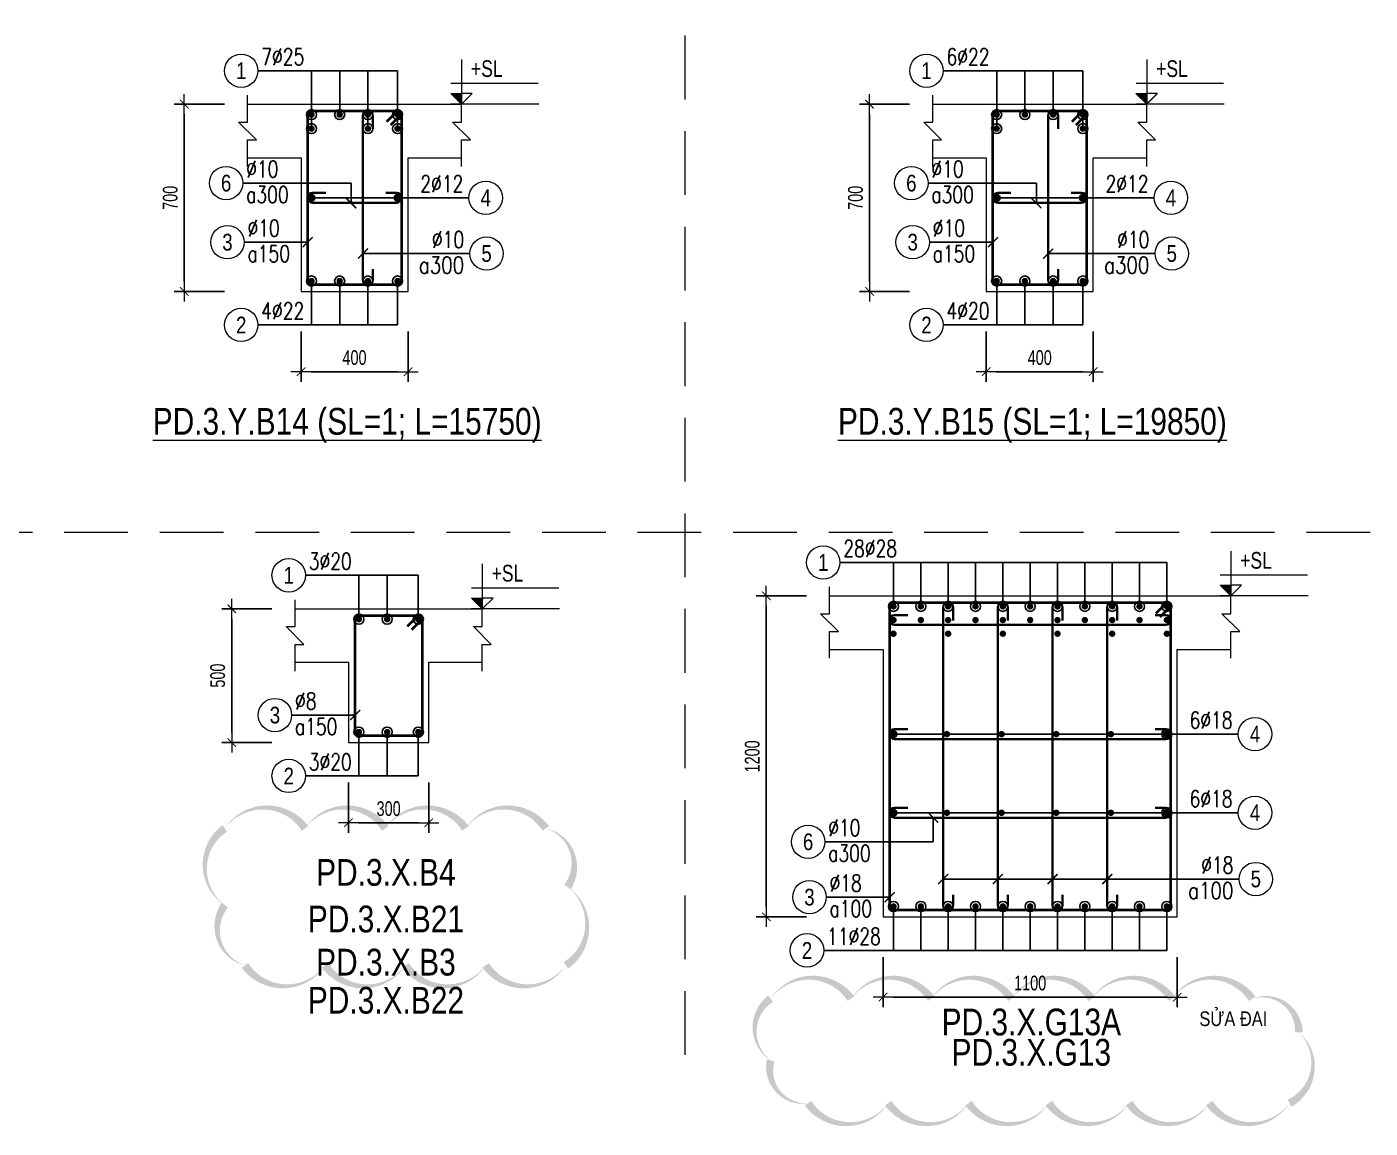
# Model space of a CAD drawing. Header units: millimetres. Extents: x 0 to 264070, y -218202 to 27271.
# Drawn here: x 259048 to 264070, y -201376 to -197259 of the extents above; entities that cross this region are included whole.
import ezdxf
from ezdxf.enums import TextEntityAlignment as Align

# ---------------------------------------------------------------- set-up
doc = ezdxf.new("R2010")
doc.units = ezdxf.units.MM
doc.header["$PDMODE"] = 3
doc.linetypes.add('HIDDEN2', pattern=[4.762499999999999, 3.175, -1.5875])
doc.layers.get('0').update_dxf_attribs({"lineweight": 20})
doc.layers.get('Defpoints').update_dxf_attribs({"color": 151, "lineweight": 9})
for name, color, linetype, lineweight in [('00-TT.Text', 4, 'Continuous', 13), ('NDC_S_ANNO', 7, 'Continuous', 20), ('NDC_S_CONTINUOUS', 3, 'Continuous', 20), ('NDC_S_DIM', 1, 'Continuous', 15), ('NDC_S_HIDDEN', 8, 'HIDDEN2', 13), ('NDC_S_REBAR', 4, 'Continuous', 35), ('NDC_S_STIRRUP', 4, 'Continuous', 40), ('NDC_S_TEXT SYMBOL', 7, 'Continuous', 20), ('NDC_S_THIN LINE', 8, 'Continuous', 9), ('NDC_S_VN TEXT', 7, 'Continuous', 20)]:
    doc.layers.add(name, color=color, linetype=linetype, lineweight=lineweight)
doc.layers.add('2020-08-14', color=6, linetype='Continuous', lineweight=20, plot=False)
doc.styles.add('ARIAL', font='arial.ttf', dxfattribs={"width": 0.8})
doc.styles.add('NDC_ANNO', font='', dxfattribs={"width": 0.8})
doc.styles.add('NDC_DIM', font='', dxfattribs={"width": 0.75})
doc.styles.add('NDC_EN TXT', font='romans.shx', dxfattribs={"width": 0.8})
doc.styles.get('NDC_ANNO').set_extended_font_data('Dotum')
doc.styles.get('NDC_DIM').set_extended_font_data('Dotum')
doc.dimstyles.new('NDC_dim_25', dxfattribs={"dimscale": 25, "dimtxt": 2.2, "dimasz": 1.5, "dimexe": 1.5, "dimexo": 2.5, "dimgap": 1, "dimtad": 1, "dimdec": 0, "dimzin": 0, "dimdsep": 46, "dimtxsty": 'NDC_DIM', "dimblk": 'DIMMARK', "dimcen": 0.09, "dimdle": 1.2, "dimclrd": 1, "dimclre": 1, "dimclrt": 3, "dimadec": 0, "dimazin": 0, "dimtfac": 1, "dimtdec": 0, "dimtix": 1, "dimtofl": 0, "dimtmove": 0, "dimatfit": 3, "dimfxl": 6, "dimfxlon": 1, "dimtolj": 1, "dimtzin": 0, "dimarcsym": 0})

# ---------------------------------------------------------------- blocks, each defined once
blk = doc.blocks.new('DIMMARK')
at = {"layer": 'NDC_S_DIM', "color": 1}
blk.add_line((-1.5, 0), (1, 0), dxfattribs=at)
at = {"layer": 'NDC_S_DIM', "color": 2, "const_width": 0.1}
blk.add_lwpolyline([(-0.4242640687119285, -0.4242640687119285), (0.4242640687119285, 0.4242640687119285)], dxfattribs=at)
blk = doc.blocks.new('kata_block_THEP')
at = {"layer": 'NDC_S_REBAR', "color": 0}
for p, q in [((-0.5, 0), (0.5, 0)), ((-0.3535533905960619, 0.353553390592424), (0.3535533905960619, -0.353553390592424)), ((0.3535533905960619, 0.353553390592424), (-0.3535533905960619, -0.353553390592424)), ((0, 0.5), (0, -0.5))]:
    blk.add_line(p, q, dxfattribs=at)
at = {"layer": 'NDC_S_REBAR', "color": 0, "const_width": 0.08333333333333334}
blk.add_lwpolyline([(-0.5, -1.818989403545856e-12, 1), (0.5000000000145519, -1.818989403545856e-12, 1), (-0.5, -1.818989403545856e-12, 1)], format="xyb", dxfattribs=at)
blk = doc.blocks.new('kata_block_TD')
at = {"color": 6, "linetype": 'ByBlock', "lineweight": -2, "style": 'ARIAL', "width": 0.8}
blk.add_attdef('SECTDET2', text='', height=5, dxfattribs=at).set_placement((0, 7.970649532882817), align=Align.CENTER)
at = {"color": 0, "linetype": 'ByBlock', "lineweight": -2, "style": 'ARIAL', "width": 0.8}
blk.add_attdef('SECTDET1', text='', height=5, dxfattribs=at).set_placement((0, 1.470649532882817), align=Align.CENTER)
at = {"color": 3, "lineweight": 25, "style": 'ARIAL', "width": 0.8}
blk.add_attdef('SSCALE', text='', height=2.5, dxfattribs=at).set_placement((0, -3.998868953555331), align=Align.CENTER)
blk = doc.blocks.new('kata_block_CT')
at = {"layer": 'NDC_S_ANNO'}
blk.add_hatch(color=3, dxfattribs=at).paths.add_polyline_path([(0, 1.596954857557648), (-1.612010908633238, 1.596954857557648), (0, 0)])
at = {"layer": 'NDC_S_ANNO', "ltscale": 50}
h = blk.add_hatch(dxfattribs=at)
h.set_pattern_fill('ANSI31', color=256, scale=1.406250541793835, style=0)
h.set_pattern_definition([(45.00000000000001, (0, 5.456968210637569e-12), (-3.157122508925224, 3.157122508925225), [])])
h.paths.add_polyline_path([(0, 1.596954857557648), (0, 0), (1.612010908924276, 1.596954857557648)])
for p, q in [((-1.592704896858777, 3.140833880479477), (11.46947077315417, 3.140833880479477)), ((11.56125648126181, 5.456968210637569e-12), (-1.63869572513795, 5.456968210637569e-12))]:
    blk.add_line(p, q, dxfattribs=at)
for points in [[(0, 6.69495074864426), (0, 0)], [(0, 0), (-1.612010908924276, 1.596954857557648), (0, 1.596954857557648)], [(0, 0), (1.612010908924276, 1.596954857557648), (0, 1.596954857557648)]]:
    blk.add_lwpolyline(points, dxfattribs=at)
at = {"layer": 'NDC_S_ANNO', "color": 8, "ltscale": 50}
blk.add_lwpolyline([(0, 0), (-1.612010908633238, 1.596954857557648), (0, 1.596954857557648)], dxfattribs=at)
at = {"layer": 'NDC_S_TEXT SYMBOL', "color": 3, "style": 'NDC_ANNO', "width": 0.8}
blk.add_attdef('CT', (1.409564409346785, 4.068271311703938), '', height=2.5, dxfattribs=at)
blk = doc.blocks.new('*D699')
at = {"layer": 'Defpoints', "color": 0, "transparency": 16777216}
for p in [(260073.375350681, -198248.3408026017), (260473.375350681, -198248.3408026017), (260473.375350681, -198548.3408026017)]:
    blk.add_point(p, dxfattribs=at)
at = {"layer": 'NDC_S_DIM', "color": 1, "lineweight": -2, "transparency": 16777216}
for p, q in [((260073.375350681, -198398.3408026017), (260073.375350681, -198585.8408026017)), ((260473.375350681, -198398.3408026017), (260473.375350681, -198585.8408026017)), ((260110.875350681, -198548.3408026017), (260435.875350681, -198548.3408026017))]:
    blk.add_line(p, q, dxfattribs=at)
at = {"layer": 'NDC_S_DIM', "color": 1, "lineweight": -2, "transparency": 16777216, "xscale": 37.5, "yscale": 37.5, "zscale": 37.5, "rotation": 180}
blk.add_blockref('DIMMARK', (260073.375350681, -198548.3408026017), dxfattribs=at)
at = {"layer": 'NDC_S_DIM', "color": 1, "lineweight": -2, "transparency": 16777216, "xscale": 37.5, "yscale": 37.5, "zscale": 37.5}
blk.add_blockref('DIMMARK', (260473.375350681, -198548.3408026017), dxfattribs=at)
at = {"layer": 'NDC_S_DIM', "color": 3, "transparency": 16777216, "insert": (260273.375350681, -198495.8408026017), "char_height": 55.00000000000001, "attachment_point": 5, "style": 'NDC_DIM'}
blk.add_mtext('\\A1;400', dxfattribs=at)
blk = doc.blocks.new('*D700')
at = {"layer": 'Defpoints', "color": 0, "transparency": 16777216}
for p in [(260143.0484752253, -197548.3408026017), (259637.0484752253, -198248.3408026017), (260143.0484752253, -198248.3408026017)]:
    blk.add_point(p, dxfattribs=at)
at = {"layer": 'NDC_S_DIM', "color": 1, "lineweight": -2, "transparency": 16777216}
for p, q in [((259787.0484752253, -197548.3408026017), (259599.5484752253, -197548.3408026017)), ((259637.0484752253, -197585.8408026017), (259637.0484752253, -198210.8408026017)), ((259787.0484752253, -198248.3408026017), (259599.5484752253, -198248.3408026017))]:
    blk.add_line(p, q, dxfattribs=at)
at = {"layer": 'NDC_S_DIM', "color": 1, "lineweight": -2, "transparency": 16777216, "xscale": 37.5, "yscale": 37.5, "zscale": 37.5}
for p, rotation in [((259637.0484752253, -197548.3408026017), 90), ((259637.0484752253, -198248.3408026017), 270)]:
    blk.add_blockref('DIMMARK', p, dxfattribs=dict(at, rotation=rotation))
at = {"layer": 'NDC_S_DIM', "color": 3, "transparency": 16777216, "insert": (259584.5484752253, -197898.3408026017), "char_height": 55.00000000000001, "attachment_point": 5, "rotation": 90, "style": 'NDC_DIM'}
blk.add_mtext('\\A1;700', dxfattribs=at)
blk = doc.blocks.new('*U240')
blk.add_circle((-2.5, 0), 2.5)
at = {"layer": 'NDC_S_VN TEXT', "color": 3, "style": 'NDC_EN TXT', "width": 0.75}
blk.add_attdef('DK1', (0.5, 0.8455043070534884), '', height=2.5, dxfattribs=at)
at = {"layer": 'NDC_S_VN TEXT', "color": 7, "style": 'ARIAL', "width": 0.8}
blk.add_attdef('SH2', text='', height=2.5, dxfattribs=at).set_placement((-2.5, 0), align=Align.MIDDLE)
blk = doc.blocks.new('*U241')
blk.add_circle((-2.5, 0), 2.5)
at = {"layer": 'NDC_S_VN TEXT', "color": 3, "style": 'NDC_EN TXT', "width": 0.75}
for tag, p in [('DK1', (0.5, 0.8455043070534884)), ('KC1', (0.5, -2.972544307831413))]:
    blk.add_attdef(tag, p, '', height=2.5, dxfattribs=at)
at = {"layer": 'NDC_S_VN TEXT', "color": 7, "style": 'ARIAL', "width": 0.8}
blk.add_attdef('SH2', text='', height=2.5, dxfattribs=at).set_placement((-2.5, 0), align=Align.MIDDLE)
blk = doc.blocks.new('*U239')
blk.add_circle((2.5, 0), 2.5)
at = {"layer": 'NDC_S_VN TEXT', "color": 3, "style": 'NDC_EN TXT', "width": 0.75}
blk.add_attdef('DK2', text='', height=2.5, dxfattribs=at).set_placement((-0.85, 0.8455043070534884), align=Align.RIGHT)
at = {"layer": 'NDC_S_VN TEXT', "color": 7, "style": 'ARIAL', "width": 0.8}
blk.add_attdef('SH3', text='', height=2.5, dxfattribs=at).set_placement((2.5, 0), align=Align.MIDDLE)
blk = doc.blocks.new('*U321')
blk.add_circle((2.5, 0), 2.5)
at = {"layer": 'NDC_S_VN TEXT', "color": 3, "style": 'NDC_EN TXT'}
for tag, width, p in [('DK2', 0.75, (-0.85, 0.8455043070534884)), ('KC2', 0.8, (-0.85, -2.972544307831413))]:
    blk.add_attdef(tag, text='', height=2.5, dxfattribs=dict(at, width=width)).set_placement(p, align=Align.RIGHT)
at = {"layer": 'NDC_S_VN TEXT', "color": 7, "style": 'ARIAL', "width": 0.8}
blk.add_attdef('SH3', text='', height=2.5, dxfattribs=at).set_placement((2.5, 0), align=Align.MIDDLE)
blk = doc.blocks.new('*D701')
at = {"layer": 'Defpoints', "color": 0, "transparency": 16777216}
for p in [(262634.8862880495, -198248.3408026017), (263034.8862880495, -198248.3408026017), (263034.8862880495, -198548.3408026017)]:
    blk.add_point(p, dxfattribs=at)
at = {"layer": 'NDC_S_DIM', "color": 1, "lineweight": -2, "transparency": 16777216}
for p, q in [((262634.8862880495, -198398.3408026017), (262634.8862880495, -198585.8408026017)), ((263034.8862880495, -198398.3408026017), (263034.8862880495, -198585.8408026017)), ((262672.3862880495, -198548.3408026017), (262997.3862880495, -198548.3408026017))]:
    blk.add_line(p, q, dxfattribs=at)
at = {"layer": 'NDC_S_DIM', "color": 1, "lineweight": -2, "transparency": 16777216, "xscale": 37.5, "yscale": 37.5, "zscale": 37.5, "rotation": 180}
blk.add_blockref('DIMMARK', (262634.8862880495, -198548.3408026017), dxfattribs=at)
at = {"layer": 'NDC_S_DIM', "color": 1, "lineweight": -2, "transparency": 16777216, "xscale": 37.5, "yscale": 37.5, "zscale": 37.5}
blk.add_blockref('DIMMARK', (263034.8862880495, -198548.3408026017), dxfattribs=at)
at = {"layer": 'NDC_S_DIM', "color": 3, "transparency": 16777216, "insert": (262834.8862880495, -198495.8408026017), "char_height": 55.00000000000001, "attachment_point": 5, "style": 'NDC_DIM'}
blk.add_mtext('\\A1;400', dxfattribs=at)
blk = doc.blocks.new('*D702')
at = {"layer": 'Defpoints', "color": 0, "transparency": 16777216}
for p in [(262704.5594125938, -197548.3408026017), (262198.5594125938, -198248.3408026017), (262704.5594125938, -198248.3408026017)]:
    blk.add_point(p, dxfattribs=at)
at = {"layer": 'NDC_S_DIM', "color": 1, "lineweight": -2, "transparency": 16777216}
for p, q in [((262348.5594125938, -197548.3408026017), (262161.0594125938, -197548.3408026017)), ((262198.5594125938, -197585.8408026017), (262198.5594125938, -198210.8408026017)), ((262348.5594125938, -198248.3408026017), (262161.0594125938, -198248.3408026017))]:
    blk.add_line(p, q, dxfattribs=at)
at = {"layer": 'NDC_S_DIM', "color": 1, "lineweight": -2, "transparency": 16777216, "xscale": 37.5, "yscale": 37.5, "zscale": 37.5}
for p, rotation in [((262198.5594125938, -197548.3408026017), 90), ((262198.5594125938, -198248.3408026017), 270)]:
    blk.add_blockref('DIMMARK', p, dxfattribs=dict(at, rotation=rotation))
at = {"layer": 'NDC_S_DIM', "color": 3, "transparency": 16777216, "insert": (262146.0594125938, -197898.3408026017), "char_height": 55.00000000000001, "attachment_point": 5, "rotation": 90, "style": 'NDC_DIM'}
blk.add_mtext('\\A1;700', dxfattribs=at)
blk = doc.blocks.new('*D942')
at = {"layer": 'Defpoints', "color": 0, "transparency": 16777216}
for p in [(260250.8537416888, -199934.4702966216), (260550.8537416888, -199934.4702966216), (260550.8537416888, -200234.4702966216)]:
    blk.add_point(p, dxfattribs=at)
at = {"layer": 'NDC_S_DIM', "color": 1, "lineweight": -2, "transparency": 16777216}
for p, q in [((260250.8537416888, -200084.4702966216), (260250.8537416888, -200271.9702966216)), ((260550.8537416888, -200084.4702966216), (260550.8537416888, -200271.9702966216)), ((260288.3537416888, -200234.4702966216), (260513.3537416888, -200234.4702966216))]:
    blk.add_line(p, q, dxfattribs=at)
at = {"layer": 'NDC_S_DIM', "color": 1, "lineweight": -2, "transparency": 16777216, "xscale": 37.5, "yscale": 37.5, "zscale": 37.5, "rotation": 180}
blk.add_blockref('DIMMARK', (260250.8537416888, -200234.4702966216), dxfattribs=at)
at = {"layer": 'NDC_S_DIM', "color": 1, "lineweight": -2, "transparency": 16777216, "xscale": 37.5, "yscale": 37.5, "zscale": 37.5}
blk.add_blockref('DIMMARK', (260550.8537416888, -200234.4702966216), dxfattribs=at)
at = {"layer": 'NDC_S_DIM', "color": 3, "transparency": 16777216, "insert": (260400.8537416888, -200181.9702966216), "char_height": 55.00000000000001, "attachment_point": 5, "style": 'NDC_DIM'}
blk.add_mtext('\\A1;300', dxfattribs=at)
blk = doc.blocks.new('*D943')
at = {"layer": 'Defpoints', "color": 0, "transparency": 16777216}
for p in [(260320.5268662332, -199434.4702966216), (259814.5268662332, -199934.4702966216), (260320.5268662332, -199934.4702966216)]:
    blk.add_point(p, dxfattribs=at)
at = {"layer": 'NDC_S_DIM', "color": 1, "lineweight": -2, "transparency": 16777216}
for p, q in [((259964.5268662332, -199434.4702966216), (259777.0268662332, -199434.4702966216)), ((259814.5268662332, -199471.9702966216), (259814.5268662332, -199896.9702966216)), ((259964.5268662332, -199934.4702966216), (259777.0268662332, -199934.4702966216))]:
    blk.add_line(p, q, dxfattribs=at)
at = {"layer": 'NDC_S_DIM', "color": 1, "lineweight": -2, "transparency": 16777216, "xscale": 37.5, "yscale": 37.5, "zscale": 37.5}
for p, rotation in [((259814.5268662332, -199434.4702966216), 90), ((259814.5268662332, -199934.4702966216), 270)]:
    blk.add_blockref('DIMMARK', p, dxfattribs=dict(at, rotation=rotation))
at = {"layer": 'NDC_S_DIM', "color": 3, "transparency": 16777216, "insert": (259762.0268662332, -199684.4702966216), "char_height": 55.00000000000001, "attachment_point": 5, "rotation": 90, "style": 'NDC_DIM'}
blk.add_mtext('\\A1;500', dxfattribs=at)
blk = doc.blocks.new('*D944')
at = {"layer": 'Defpoints', "color": 0, "transparency": 16777216}
for p in [(262249.0960975692, -200586.4903502337), (263349.0960975692, -200586.4903502337), (263349.0960975692, -200886.4903502337)]:
    blk.add_point(p, dxfattribs=at)
at = {"layer": 'NDC_S_DIM', "color": 1, "lineweight": -2, "transparency": 16777216}
for p, q in [((262249.0960975692, -200736.4903502337), (262249.0960975692, -200923.9903502337)), ((263349.0960975692, -200736.4903502337), (263349.0960975692, -200923.9903502337)), ((262286.5960975692, -200886.4903502337), (263311.5960975692, -200886.4903502337))]:
    blk.add_line(p, q, dxfattribs=at)
at = {"layer": 'NDC_S_DIM', "color": 1, "lineweight": -2, "transparency": 16777216, "xscale": 37.5, "yscale": 37.5, "zscale": 37.5, "rotation": 180}
blk.add_blockref('DIMMARK', (262249.0960975692, -200886.4903502337), dxfattribs=at)
at = {"layer": 'NDC_S_DIM', "color": 1, "lineweight": -2, "transparency": 16777216, "xscale": 37.5, "yscale": 37.5, "zscale": 37.5}
blk.add_blockref('DIMMARK', (263349.0960975692, -200886.4903502337), dxfattribs=at)
at = {"layer": 'NDC_S_DIM', "color": 3, "transparency": 16777216, "insert": (262799.0960975692, -200833.9903502337), "char_height": 55.00000000000001, "attachment_point": 5, "style": 'NDC_DIM'}
blk.add_mtext('\\A1;1100', dxfattribs=at)
blk = doc.blocks.new('*D945')
at = {"layer": 'Defpoints', "color": 0, "transparency": 16777216}
for p in [(262318.7692221135, -199386.4903502337), (261812.7692221135, -200586.4903502337), (262318.7692221135, -200586.4903502337)]:
    blk.add_point(p, dxfattribs=at)
at = {"layer": 'NDC_S_DIM', "color": 1, "lineweight": -2, "transparency": 16777216}
for p, q in [((261962.7692221135, -199386.4903502337), (261775.2692221135, -199386.4903502337)), ((261812.7692221135, -199423.9903502337), (261812.7692221135, -200548.9903502337)), ((261962.7692221135, -200586.4903502337), (261775.2692221135, -200586.4903502337))]:
    blk.add_line(p, q, dxfattribs=at)
at = {"layer": 'NDC_S_DIM', "color": 1, "lineweight": -2, "transparency": 16777216, "xscale": 37.5, "yscale": 37.5, "zscale": 37.5}
for p, rotation in [((261812.7692221135, -199386.4903502337), 90), ((261812.7692221135, -200586.4903502337), 270)]:
    blk.add_blockref('DIMMARK', p, dxfattribs=dict(at, rotation=rotation))
at = {"layer": 'NDC_S_DIM', "color": 3, "transparency": 16777216, "insert": (261760.2692221136, -199986.4903502336), "char_height": 55.00000000000001, "attachment_point": 5, "rotation": 90, "style": 'NDC_DIM'}
blk.add_mtext('\\A1;1200', dxfattribs=at)

msp = doc.modelspace()

# ---------------------------------------------------------------- linework, layer by layer
at = {"layer": '2020-08-14'}
for points in [[(259788.4078284928, -200255.5030462859, 0, 30, -0.52056705), (260088.4078284928, -200255.5030462859, 0, 30, -0.52056705), (260388.4078284928, -200255.5030462859, 0, 30, -0.52056705), (260688.4078284928, -200255.5030462859, 0, 30, -0.52056705), (260988.4078284928, -200255.5030462859, 0, 30, -0.52056705), (261069.8295218924, -200474.0813528863, 0, 30, -0.52056705), (261063.4697593788, -200767.7215903728, 0, 30, -0.52056705), (260763.4697593788, -200767.7215903728, 0, 30, -0.52056705), (260463.4697593788, -200767.7215903728, 0, 30, -0.52056705), (260163.4697593788, -200767.7215903728, 0, 30, -0.52056705), (259863.4697593788, -200767.7215903728, 0, 30, -0.52056705), (259788.4078284928, -200542.7835212588, 0, 30, -0.52056705)], [(261829.0767794222, -200891.9942092435, 0, 30, -0.52056705), (262129.0767794222, -200891.9942092435, 0, 30, -0.52056705), (262429.0767794222, -200891.9942092435, 0, 30, -0.52056705), (262729.0767794222, -200891.9942092435, 0, 30, -0.52056705), (263029.0767794222, -200891.9942092435, 0, 30, -0.52056705), (263329.0767794222, -200891.9942092435, 0, 30, -0.52056705), (263629.0767794222, -200891.9942092435, 0, 30, -0.52056705), (263803.4083853437, -201017.662603322, 0, 30, -0.52056705), (263768.688032444, -201282.9422504224, 0, 30, -0.52056705), (263468.688032444, -201282.9422504224, 0, 30, -0.52056705), (263168.688032444, -201282.9422504224, 0, 30, -0.52056705), (262868.688032444, -201282.9422504224, 0, 30, -0.52056705), (262568.688032444, -201282.9422504224, 0, 30, -0.52056705), (262268.688032444, -201282.9422504224, 0, 30, -0.52056705), (261968.688032444, -201282.9422504224, 0, 30, -0.52056705), (261829.0767794222, -201122.5535034442, 0, 30, -0.52056705)]]:
    msp.add_lwpolyline(points, format="xyseb", close=True, dxfattribs=at)
at = {"layer": 'NDC_S_CONTINUOUS'}
for points in [[(259873.375350681, -197548.3408026017), (260073.375350681, -197548.3408026017), (260073.375350681, -197548.3408026017), (260473.375350681, -197548.3408026017), (260473.375350681, -197548.3408026017), (260673.375350681, -197548.3408026017)], [(262434.8862880495, -197548.3408026017), (262634.8862880495, -197548.3408026017), (262634.8862880495, -197548.3408026017), (263034.8862880495, -197548.3408026017), (263034.8862880495, -197548.3408026017), (263234.8862880495, -197548.3408026017)], [(259873.375350681, -197748.3408026017), (260073.375350681, -197748.3408026017), (260073.375350681, -198248.3408026017), (260473.375350681, -198248.3408026017), (260473.375350681, -197748.3408026017), (260673.375350681, -197748.3408026017)], [(262434.8862880495, -197748.3408026017), (262634.8862880495, -197748.3408026017), (262634.8862880495, -198248.3408026017), (263034.8862880495, -198248.3408026017), (263034.8862880495, -197748.3408026017), (263234.8862880495, -197748.3408026017)], [(262049.0960975692, -199386.4903502337), (262249.0960975692, -199386.4903502337), (262249.0960975692, -199386.4903502337), (263349.0960975692, -199386.4903502337), (263349.0960975692, -199386.4903502337), (263549.0960975692, -199386.4903502337)], [(260050.8537416888, -199434.4702966216), (260250.8537416888, -199434.4702966216), (260250.8537416888, -199434.4702966216), (260550.8537416888, -199434.4702966216), (260550.8537416888, -199434.4702966216), (260750.8537416888, -199434.4702966216)], [(262049.0960975692, -199586.4903502337), (262249.0960975692, -199586.4903502337), (262249.0960975692, -200586.4903502337), (263349.0960975692, -200586.4903502337), (263349.0960975692, -199586.4903502337), (263549.0960975692, -199586.4903502337)], [(260050.8537416888, -199634.4702966216), (260250.8537416888, -199634.4702966216), (260250.8537416888, -199934.4702966216), (260550.8537416888, -199934.4702966216), (260550.8537416888, -199634.4702966216), (260750.8537416888, -199634.4702966216)]]:
    msp.add_lwpolyline(points, dxfattribs=at)
at = {"layer": 'NDC_S_HIDDEN', "ltscale": 75}
for p, q in [((261508.4511111933, -195149.0592886377), (261508.4511111933, -201149.0592886309)), ((264069.962048562, -199149.0592886331), (246139.3854869821, -199149.0592886331))]:
    msp.add_line(p, q, dxfattribs=at)
at = {"layer": 'NDC_S_REBAR'}
for points in [[(260341.807350681, -197640.685492535), (260341.807350681, -197591.7723227252, 0.9999999999999999), (260304.9433506809, -197591.7723227252), (260304.9433506809, -198204.9088026017, 0.9999999999999999), (260341.807350681, -198204.9088026017), (260341.807350681, -198165.6519115928, -0.414213562)], [(262903.3182880495, -197640.685492535), (262903.3182880495, -197591.7723227252, 0.9999999999999999), (262866.4542880494, -197591.7723227252), (262866.4542880494, -198204.9088026017, 0.9999999999999999), (262903.3182880495, -198204.9088026017), (262903.3182880495, -198165.6519115928, -0.414213562)], [(260165.7205204908, -197879.9088026017), (260116.807350681, -197879.9088026017, 0.9999999999999999), (260116.807350681, -197916.7728026018), (260429.9433506809, -197916.7728026018, 0.9999999999999999), (260429.9433506809, -197879.9088026017), (260390.6864596721, -197879.9088026017, -0.414213562)], [(262727.2314578593, -197879.9088026017), (262678.3182880495, -197879.9088026017, 0.9999999999999999), (262678.3182880495, -197916.7728026018), (262991.4542880494, -197916.7728026018, 0.9999999999999999), (262991.4542880494, -197879.9088026017), (262952.1973970406, -197879.9088026017, -0.414213562)], [(262510.7950940426, -199478.835040167), (262510.7950940426, -199429.9218703571, 0.9999999999999999), (262473.9310940425, -199429.9218703571), (262473.9310940425, -200543.0583502336, 0.9999999999999999), (262510.7950940426, -200543.0583502336), (262510.7950940426, -200503.8014592248, -0.414213562)], [(262715.1950940426, -199478.835040167), (262715.1950940426, -199429.9218703571, 0.9999999999999999), (262678.3310940425, -199429.9218703571), (262678.3310940425, -200543.0583502336, 0.9999999999999999), (262715.1950940426, -200543.0583502336), (262715.1950940426, -200503.8014592248, -0.414213562)], [(262919.5950940506, -199478.835040167), (262919.5950940506, -199429.9218703572, 0.9999999999999999), (262882.7310940506, -199429.9218703572), (262882.7310940506, -200543.0583502336, 0.9999999999999999), (262919.5950940506, -200543.0583502336), (262919.5950940506, -200503.8014592248, -0.414213562)], [(263123.9950940507, -199478.835040167), (263123.9950940507, -199429.9218703572, 0.9999999999999999), (263087.1310940506, -199429.9218703572), (263087.1310940506, -200543.0583502336, 0.9999999999999999), (263123.9950940507, -200543.0583502336), (263123.9950940507, -200503.8014592248, -0.414213562)], [(262341.4412673791, -199458.2074510975), (262292.5280975692, -199458.2074510975, 0.9999999999999999), (262292.5280975692, -199495.0714510976), (263305.6640975692, -199495.0714510976, 0.9999999999999999), (263305.6640975692, -199458.2074510975), (263266.4072065604, -199458.2074510975, -0.414213562)], [(262341.4412673791, -199884.7685431447), (262292.5280975692, -199884.7685431447, 0.9999999999999999), (262292.5280975692, -199921.6325431448), (263305.6640975692, -199921.6325431448, 0.9999999999999999), (263305.6640975692, -199884.7685431447), (263266.4072065604, -199884.7685431447, -0.414213562)], [(262341.4412673791, -200178.6232899571), (262292.5280975692, -200178.6232899571, 0.9999999999999999), (262292.5280975692, -200215.4872899572), (263305.6640975692, -200215.4872899572, 0.9999999999999999), (263305.6640975692, -200178.6232899571), (263266.4072065604, -200178.6232899571, -0.414213562)]]:
    msp.add_lwpolyline(points, format="xyb", dxfattribs=at)
at = {"layer": 'NDC_S_STIRRUP'}
for points in [[(260394.375350681, -197613.3408026017), (260434.375350681, -197573.3408026017, -0.414213562), (260448.375350681, -197587.3408026017), (260448.375350681, -198209.3408026017, -0.414213562), (260434.375350681, -198223.3408026017), (260112.375350681, -198223.3408026017, -0.414213562), (260098.375350681, -198209.3408026017), (260098.375350681, -197587.3408026017, -0.414213562), (260112.375350681, -197573.3408026017), (260434.375350681, -197573.3408026017, -0.414213562), (260448.375350681, -197587.3408026017), (260408.375350681, -197627.3408026017)], [(262955.8862880495, -197613.3408026017), (262995.8862880495, -197573.3408026017, -0.414213562), (263009.8862880495, -197587.3408026017), (263009.8862880495, -198209.3408026017, -0.414213562), (262995.8862880495, -198223.3408026017), (262673.8862880495, -198223.3408026017, -0.414213562), (262659.8862880495, -198209.3408026017), (262659.8862880495, -197587.3408026017, -0.414213562), (262673.8862880495, -197573.3408026017), (262995.8862880495, -197573.3408026017, -0.414213562), (263009.8862880495, -197587.3408026017), (262969.8862880495, -197627.3408026017)], [(263270.0960975692, -199451.4903502337), (263310.0960975692, -199411.4903502337, -0.414213562), (263324.0960975692, -199425.4903502337), (263324.0960975692, -200547.4903502337, -0.414213562), (263310.0960975692, -200561.4903502337), (262288.0960975692, -200561.4903502337, -0.414213562), (262274.0960975692, -200547.4903502337), (262274.0960975692, -199425.4903502337, -0.414213562), (262288.0960975692, -199411.4903502337), (263310.0960975692, -199411.4903502337, -0.414213562), (263324.0960975692, -199425.4903502337), (263284.0960975692, -199465.4903502337)], [(260471.8537416888, -199499.4702966216), (260511.8537416888, -199459.4702966216, -0.414213562), (260525.8537416888, -199473.4702966216), (260525.8537416888, -199895.4702966216, -0.414213562), (260511.8537416888, -199909.4702966216), (260289.8537416888, -199909.4702966216, -0.414213562), (260275.8537416888, -199895.4702966216), (260275.8537416888, -199473.4702966216, -0.414213562), (260289.8537416888, -199459.4702966216), (260511.8537416888, -199459.4702966216, -0.414213562), (260525.8537416888, -199473.4702966216), (260485.8537416888, -199513.4702966216)]]:
    msp.add_lwpolyline(points, format="xyb", dxfattribs=at)
at = {"layer": 'NDC_S_THIN LINE'}
for points in [[(259873.375350681, -197781.6741359351), (259873.375350681, -197681.6741359351), (259906.7086840143, -197681.6741359351), (259840.0420173476, -197615.0074692684), (259873.375350681, -197615.0074692684), (259873.375350681, -197515.0074692684)], [(260673.375350681, -197781.6741359351), (260673.375350681, -197681.6741359351), (260706.7086840143, -197681.6741359351), (260640.0420173476, -197615.0074692684), (260673.375350681, -197615.0074692684), (260673.375350681, -197515.0074692684)], [(262434.8862880495, -197781.6741359351), (262434.8862880495, -197681.6741359351), (262468.2196213828, -197681.6741359351), (262401.5529547161, -197615.0074692684), (262434.8862880495, -197615.0074692684), (262434.8862880495, -197515.0074692684)], [(263234.8862880495, -197781.6741359351), (263234.8862880495, -197681.6741359351), (263268.2196213828, -197681.6741359351), (263201.5529547161, -197615.0074692684), (263234.8862880495, -197615.0074692684), (263234.8862880495, -197515.0074692684)], [(260050.8537416888, -199667.803629955), (260050.8537416888, -199567.803629955), (260084.1870750222, -199567.803629955), (260017.5204083555, -199501.1369632883), (260050.8537416888, -199501.1369632883), (260050.8537416888, -199401.1369632883)], [(260750.8537416888, -199667.803629955), (260750.8537416888, -199567.803629955), (260784.1870750222, -199567.803629955), (260717.5204083555, -199501.1369632883), (260750.8537416888, -199501.1369632883), (260750.8537416888, -199401.1369632883)], [(262049.0960975692, -199619.823683567), (262049.0960975692, -199519.823683567), (262082.4294309025, -199519.823683567), (262015.7627642359, -199453.1570169003), (262049.0960975692, -199453.1570169003), (262049.0960975692, -199353.1570169003)], [(263549.0960975692, -199619.823683567), (263549.0960975692, -199519.823683567), (263582.4294309025, -199519.823683567), (263515.7627642358, -199453.1570169003), (263549.0960975692, -199453.1570169003), (263549.0960975692, -199353.1570169003)]]:
    msp.add_lwpolyline(points, dxfattribs=at)

# ---------------------------------------------------------------- block references
at = {"layer": 'NDC_S_REBAR', "color": 3, "xscale": 22, "yscale": 22, "zscale": 22}
for p in [(260112.375350681, -197587.3408026017), (262673.8862880495, -197587.3408026017), (260112.375350681, -197898.3408026017), (262673.8862880495, -197898.3408026017), (260112.375350681, -198209.3408026017), (262673.8862880495, -198209.3408026017)]:
    msp.add_blockref('kata_block_THEP', p, dxfattribs=at)
at = {"layer": 'NDC_S_REBAR', "xscale": -22, "yscale": 22, "zscale": 22, "rotation": 180}
for p in [(260217.875350681, -197587.3408026017), (260323.375350681, -197587.3408026017), (262779.3862880495, -197587.3408026017), (262884.8862880495, -197587.3408026017), (260323.375350681, -197639.7493944131), (260395.3537416888, -199473.4702966216)]:
    msp.add_blockref('kata_block_THEP', p, dxfattribs=at)
at = {"layer": 'NDC_S_REBAR', "xscale": 22, "yscale": 22, "zscale": 22}
for p in [(260434.375350681, -197587.3408026017), (262995.8862880495, -197587.3408026017), (260112.375350681, -197639.7493944131), (260434.375350681, -197639.7493944131), (262673.8862880495, -197639.7493944131), (262995.8862880495, -197639.7493944131), (260434.375350681, -197898.3408026017), (262995.8862880495, -197898.3408026017), (260217.875350681, -198209.3408026017), (260323.375350681, -198209.3408026017), (260434.375350681, -198209.3408026017), (262779.3862880495, -198209.3408026017), (262884.8862880495, -198209.3408026017), (262995.8862880495, -198209.3408026017), (262288.0960975692, -199425.4903502337), (262390.2960975692, -199425.4903502337), (262492.4960975692, -199425.4903502337), (262594.6960975692, -199425.4903502337), (262696.8960975691, -199425.4903502337), (262799.0960975692, -199425.4903502337), (262901.2960975692, -199425.4903502337), (263003.4960975692, -199425.4903502337), (263105.6960975692, -199425.4903502337), (263207.8960975691, -199425.4903502337), (263310.0960975692, -199425.4903502337), (260289.8537416888, -199473.4702966216), (260511.8537416888, -199473.4702966216), (262288.0960975693, -199476.6394510975), (262390.2960975693, -199476.6394510975), (262492.4960975693, -199476.6394510975), (262594.6960975693, -199476.6394510975), (262696.8960975693, -199476.6394510975), (262799.0960975693, -199476.6394510975), (262901.2960975693, -199476.6394510975), (263003.4960975693, -199476.6394510975), (263105.6960975693, -199476.6394510975), (263207.8960975693, -199476.6394510975), (263310.0960975693, -199476.6394510975), (262288.0960975692, -199527.7885519612), (262492.4960975692, -199527.7885519612), (262696.8960975691, -199527.7885519612), (262901.2960975692, -199527.7885519612), (263105.6960975692, -199527.7885519612), (263310.0960975692, -199527.7885519612), (260289.8537416888, -199895.4702966216), (260395.3537416888, -199895.4702966216), (260511.8537416888, -199895.4702966216), (262288.0960975692, -199903.2005431447), (262487.9310940425, -199903.2005431447), (262692.3310940425, -199903.2005431447), (262896.7310940506, -199903.2005431447), (263101.1310940506, -199903.2005431447), (263310.0960975692, -199903.2005431447), (262288.0960975692, -200197.0552899571), (262487.9310940425, -200197.0552899571), (262692.3310940425, -200197.0552899571), (262896.7310940506, -200197.0552899571), (263101.1310940506, -200197.0552899571), (263310.0960975692, -200197.0552899571), (262288.0960975692, -200547.4903502337), (262390.2960975692, -200547.4903502337), (262492.4960975692, -200547.4903502337), (262594.6960975692, -200547.4903502337), (262696.8960975691, -200547.4903502337), (262799.0960975692, -200547.4903502337), (262901.2960975692, -200547.4903502337), (263003.4960975692, -200547.4903502337), (263105.6960975692, -200547.4903502337), (263207.8960975691, -200547.4903502337), (263310.0960975692, -200547.4903502337)]:
    msp.add_blockref('kata_block_THEP', p, dxfattribs=at)
at = {"layer": 'NDC_S_THIN LINE', "xscale": 25, "yscale": 25, "zscale": 25}
for name, p, values in [('*U240', (259912.375350681, -197423.3408026017), {'SH2': '1', 'DK1': '7%%c25'}), ('*U240', (262473.8862880495, -197423.3408026017), {'SH2': '1', 'DK1': '6%%c22'}), ('*U241', (259855.875350681, -197843.3408026017), {'SH2': '6', 'DK1': '%%c10', 'KC1': 'a300'}), ('*U241', (262417.3862880495, -197843.3408026017), {'SH2': '6', 'DK1': '%%c10', 'KC1': 'a300'}), ('*U239', (260701.2655944785, -197898.3408026017), {'SH3': '4', 'DK2': '2%%c12'}), ('*U239', (263262.776531847, -197898.3408026017), {'SH3': '4', 'DK2': '2%%c12'}), ('*U241', (259860.875350681, -198064.1614732113), {'SH2': '3', 'DK1': '%%c10', 'KC1': 'a150'}), ('*U241', (262422.3862880495, -198064.1614732113), {'SH2': '3', 'DK1': '%%c10', 'KC1': 'a150'}), ('*U321', (260704.4315495452, -198106.807930781), {'SH3': '5', 'DK2': '%%c10', 'KC2': 'a300'}), ('*U321', (263265.9424869137, -198106.807930781), {'SH3': '5', 'DK2': '%%c10', 'KC2': 'a300'}), ('*U240', (259912.375350681, -198373.3408026017), {'SH2': '2', 'DK1': '4%%c22'}), ('*U240', (262473.8862880495, -198373.3408026017), {'SH2': '2', 'DK1': '4%%c20'}), ('*U240', (262088.0960975692, -199261.4903502337), {'SH2': '1', 'DK1': '28%%c28'}), ('*U240', (260089.8537416888, -199309.4702966216), {'SH2': '1', 'DK1': '3%%c20'}), ('*U241', (260038.3537416888, -199831.9224839), {'SH2': '3', 'DK1': '%%c8', 'KC1': 'a150'}), ('*U239', (263576.9863413668, -199903.2005431447), {'SH3': '4', 'DK2': '6%%c18'}), ('*U240', (260089.8537416888, -200059.4702966216), {'SH2': '2', 'DK1': '3%%c20'}), ('*U239', (263576.9863413668, -200197.0552899571), {'SH3': '4', 'DK2': '6%%c18'}), ('*U241', (262031.5960975691, -200305.5466567443), {'SH2': '6', 'DK1': '%%c10', 'KC1': 'a300'}), ('*U321', (263580.1522964335, -200444.957478413), {'SH3': '5', 'DK2': '%%c18', 'KC2': 'a100'}), ('*U241', (262036.5960975692, -200512.4564190022), {'SH2': '3', 'DK1': '%%c18', 'KC1': 'a100'}), ('*U240', (262027.3764627494, -200711.4903502337), {'SH2': '2', 'DK1': '11%%c28'})]:
    msp.add_blockref(name, p, dxfattribs=at).add_auto_attribs(values)
at = {"layer": 'NDC_S_VN TEXT', "xscale": 25, "yscale": 25, "zscale": 25}
for p in [(260673.375350681, -197548.3408026017), (263234.8862880495, -197548.3408026017), (263549.0960975692, -199386.4903502337), (260750.8537416888, -199434.4702966216)]:
    msp.add_blockref('kata_block_CT', p, dxfattribs=at).add_auto_attribs({'CT': '+SL'})
at = {"layer": 'NDC_S_VN TEXT'}
ref = msp.add_blockref('kata_block_TD', (260245.7904943738, -198813.2464495387), dxfattribs=dict(at, xscale=20, yscale=20, zscale=20))
ref.add_attrib('SECTDET1', '%%uPD.3.Y.B14 (SL=1; L=15750)', dxfattribs={"layer": '0', "color": 0, "linetype": 'ByBlock', "lineweight": -2, "height": 100, "style": 'ARIAL', "width": 0.8}).set_placement((260245.7904943738, -198783.833458881), align=Align.CENTER)
ref = msp.add_blockref('kata_block_TD', (262807.3014317423, -198813.2464495387), dxfattribs=dict(at, xscale=20, yscale=20, zscale=20))
ref.add_attrib('SECTDET1', '%%uPD.3.Y.B15 (SL=1; L=19850)', dxfattribs={"layer": '0', "color": 0, "linetype": 'ByBlock', "lineweight": -2, "height": 100, "style": 'ARIAL', "width": 0.8}).set_placement((262807.3014317423, -198783.833458881), align=Align.CENTER)
ref = msp.add_blockref('kata_block_TD', (260390.7974826705, -200499.3759435586), dxfattribs=dict(at, xscale=20, yscale=20, zscale=20))
ref.add_attrib('SECTDET1', 'PD.3.X.B4', dxfattribs={"layer": '0', "color": 0, "linetype": 'ByBlock', "lineweight": -2, "height": 100, "style": 'ARIAL', "width": 0.8}).set_placement((260390.7974826705, -200469.9629529009), align=Align.CENTER)
ref = msp.add_blockref('kata_block_TD', (260390.7974826705, -200673.7667305572), dxfattribs=dict(at, xscale=20, yscale=20, zscale=20))
ref.add_attrib('SECTDET1', 'PD.3.X.B21', dxfattribs={"layer": '0', "color": 0, "linetype": 'ByBlock', "lineweight": -2, "height": 100, "style": 'ARIAL', "width": 0.8}).set_placement((260390.7974826705, -200644.3537398995), align=Align.CENTER)
ref = msp.add_blockref('kata_block_TD', (260390.7974826705, -200834.9683134915), dxfattribs=dict(at, xscale=20, yscale=20, zscale=20))
ref.add_attrib('SECTDET1', 'PD.3.X.B3', dxfattribs={"layer": '0', "color": 0, "linetype": 'ByBlock', "lineweight": -2, "height": 100, "style": 'ARIAL', "width": 0.8}).set_placement((260390.7974826705, -200805.5553228339), align=Align.CENTER)
ref = msp.add_blockref('kata_block_TD', (260390.7974826705, -200977.5028842344), dxfattribs=dict(at, xscale=20, yscale=20, zscale=20))
ref.add_attrib('SECTDET1', 'PD.3.X.B22', dxfattribs={"layer": '0', "color": 0, "linetype": 'ByBlock', "lineweight": -2, "height": 100, "style": 'ARIAL', "width": 0.8}).set_placement((260390.7974826705, -200948.0898935767), align=Align.CENTER)
ref = msp.add_blockref('kata_block_TD', (262803.4401316451, -201058.6147224266), dxfattribs=dict(at, xscale=20, yscale=20, zscale=20))
ref.add_attrib('SECTDET1', 'PD.3.X.G13A', dxfattribs={"layer": '0', "color": 0, "linetype": 'ByBlock', "lineweight": -2, "height": 100, "style": 'ARIAL', "width": 0.8}).set_placement((262803.4401316451, -201029.2017317689), align=Align.CENTER)
ref = msp.add_blockref('kata_block_TD', (262803.4401316451, -201171.9165229609), dxfattribs=dict(at, xscale=20, yscale=20, zscale=20))
ref.add_attrib('SECTDET1', 'PD.3.X.G13', dxfattribs={"layer": '0', "color": 0, "linetype": 'ByBlock', "lineweight": -2, "height": 100, "style": 'ARIAL', "width": 0.8}).set_placement((262803.4401316451, -201142.5035323033), align=Align.CENTER)

# ---------------------------------------------------------------- texts
at = {"layer": '00-TT.Text', "color": 3, "style": 'ARIAL', "width": 0.8}
msp.add_text('SỬA ĐAI', height=55.00000000000001, dxfattribs=at).set_placement((263431.5541511225, -200994.5349797421))

# ---------------------------------------------------------------- dimensions: what is measured, and where the dimension line sits
at = {"layer": 'NDC_S_DIM'}
for base, p1, p2, picture, middle in [((259637.0484752253, -198248.3408026017), (260143.0484752253, -197548.3408026017), (260143.0484752253, -198248.3408026017), '*D700', (259584.5484752253, -197898.3408026017)), ((262198.5594125938, -198248.3408026017), (262704.5594125938, -197548.3408026017), (262704.5594125938, -198248.3408026017), '*D702', (262146.0594125938, -197898.3408026017)), ((261812.7692221135, -200586.4903502337), (262318.7692221135, -199386.4903502337), (262318.7692221135, -200586.4903502337), '*D945', (261760.2692221136, -199986.4903502336)), ((259814.5268662332, -199934.4702966216), (260320.5268662332, -199434.4702966216), (260320.5268662332, -199934.4702966216), '*D943', (259762.0268662332, -199684.4702966216))]:
    dim = msp.add_linear_dim(base=base, p1=p1, p2=p2, angle=270, dimstyle='NDC_dim_25', dxfattribs=at)
    dim.commit()
    dim.dimension.update_dxf_attribs({"geometry": picture, "text_midpoint": middle})
for base, p1, p2, picture, middle in [((260473.375350681, -198548.3408026017), (260073.375350681, -198248.3408026017), (260473.375350681, -198248.3408026017), '*D699', (260273.375350681, -198495.8408026017)), ((263034.8862880495, -198548.3408026017), (262634.8862880495, -198248.3408026017), (263034.8862880495, -198248.3408026017), '*D701', (262834.8862880495, -198495.8408026017)), ((260550.8537416888, -200234.4702966216), (260250.8537416888, -199934.4702966216), (260550.8537416888, -199934.4702966216), '*D942', (260400.8537416888, -200181.9702966216)), ((263349.0960975692, -200886.4903502337), (262249.0960975692, -200586.4903502337), (263349.0960975692, -200586.4903502337), '*D944', (262799.0960975692, -200833.9903502337))]:
    dim = msp.add_linear_dim(base=base, p1=p1, p2=p2, dimstyle='NDC_dim_25', dxfattribs=at)
    dim.commit()
    dim.dimension.update_dxf_attribs({"geometry": picture, "text_midpoint": middle})

# ---------------------------------------------------------------- leaders
at = {"layer": 'NDC_S_THIN LINE'}
for points, override in [([(260112.3753506811, -197639.7493944132), (260112.375350681, -197423.3408026017), (259912.375350681, -197423.3408026017)], {"dimldrblk": 'DotBlank'}), ([(260323.3753506811, -197639.7493944133), (260323.3753506811, -197423.3408026017), (259912.375350681, -197423.3408026017)], {"dimldrblk": 'DotBlank'}), ([(260434.375350681, -197639.7493944131), (260434.375350681, -197423.3408026017), (259912.375350681, -197423.3408026017)], {"dimldrblk": 'DotBlank'}), ([(260112.375350681, -197587.3408026017), (260112.375350681, -197423.3408026017), (259912.375350681, -197423.3408026017)], {"dimldrblk": 'DotBlank'}), ([(260217.875350681, -197587.3408026017), (260217.875350681, -197423.3408026017), (259912.375350681, -197423.3408026017)], {"dimldrblk": 'DotBlank'}), ([(260323.3753506811, -197587.3408026017), (260323.3753506811, -197423.3408026017), (259912.375350681, -197423.3408026017)], {"dimldrblk": 'DotBlank'}), ([(260434.375350681, -197587.3408026017), (260434.375350681, -197423.3408026017), (259912.375350681, -197423.3408026017)], {"dimldrblk": 'DotBlank'}), ([(262673.8862880496, -197639.7493944132), (262673.8862880495, -197423.3408026017), (262473.8862880495, -197423.3408026017)], {"dimldrblk": 'DotBlank'}), ([(262995.8862880495, -197639.7493944131), (262995.8862880495, -197423.3408026017), (262473.8862880495, -197423.3408026017)], {"dimldrblk": 'DotBlank'}), ([(262673.8862880495, -197587.3408026017), (262673.8862880495, -197423.3408026017), (262473.8862880495, -197423.3408026017)], {"dimldrblk": 'DotBlank'}), ([(262779.3862880495, -197587.3408026017), (262779.3862880495, -197423.3408026017), (262473.8862880495, -197423.3408026017)], {"dimldrblk": 'DotBlank'}), ([(262884.8862880496, -197587.3408026017), (262884.8862880496, -197423.3408026017), (262473.8862880495, -197423.3408026017)], {"dimldrblk": 'DotBlank'}), ([(262995.8862880495, -197587.3408026017), (262995.8862880495, -197423.3408026017), (262473.8862880495, -197423.3408026017)], {"dimldrblk": 'DotBlank'}), ([(260260.7086840143, -197918.3408026017), (260260.7086840143, -197843.3408026017), (259855.875350681, -197843.3408026017)], {"dimldrblk": 'ArchTick'}), ([(262822.2196213828, -197918.3408026017), (262822.2196213828, -197843.3408026017), (262417.3862880495, -197843.3408026017)], {"dimldrblk": 'ArchTick'}), ([(260112.375350681, -197898.3408026017), (260440.375350681, -197898.3408026017)], {"dimasz": 1, "dimldrblk": 'DotBlank'}), ([(260434.375350681, -197898.3408026017), (260112.375350681, -197898.3408026017)], {"dimasz": 1, "dimldrblk": 'DotBlank'}), ([(260434.375350681, -197898.3408026017), (260701.2655944785, -197898.3408026017)], {"dimldrblk": 'DotSmall'}), ([(262673.8862880495, -197898.3408026017), (263001.8862880495, -197898.3408026017)], {"dimasz": 1, "dimldrblk": 'DotBlank'}), ([(262995.8862880495, -197898.3408026017), (262673.8862880495, -197898.3408026017)], {"dimasz": 1, "dimldrblk": 'DotBlank'}), ([(262995.8862880495, -197898.3408026017), (263262.776531847, -197898.3408026017)], {"dimldrblk": 'DotSmall'}), ([(260098.375350681, -198064.1614732113), (259860.875350681, -198064.1614732113)], {"dimldrblk": 'ArchTick'}), ([(262659.8862880495, -198064.1614732113), (262422.3862880495, -198064.1614732113)], {"dimldrblk": 'ArchTick'}), ([(260304.9433506809, -198106.807930781), (260704.4315495452, -198106.807930781)], {"dimldrblk": 'ArchTick'}), ([(262866.4542880494, -198106.807930781), (263265.9424869137, -198106.807930781)], {"dimldrblk": 'ArchTick'}), ([(260112.375350681, -198209.3408026017), (260112.375350681, -198373.3408026017), (259912.375350681, -198373.3408026017)], {"dimldrblk": 'DotBlank'}), ([(260217.875350681, -198209.3408026017), (260217.875350681, -198373.3408026017), (259912.375350681, -198373.3408026017)], {"dimldrblk": 'DotBlank'}), ([(260323.375350681, -198209.3408026017), (260323.375350681, -198373.3408026017), (259912.375350681, -198373.3408026017)], {"dimldrblk": 'DotBlank'}), ([(260434.375350681, -198209.3408026017), (260434.375350681, -198373.3408026017), (259912.375350681, -198373.3408026017)], {"dimldrblk": 'DotBlank'}), ([(262673.8862880495, -198209.3408026017), (262673.8862880495, -198373.3408026017), (262473.8862880495, -198373.3408026017)], {"dimldrblk": 'DotBlank'}), ([(262779.3862880495, -198209.3408026017), (262779.3862880495, -198373.3408026017), (262473.8862880495, -198373.3408026017)], {"dimldrblk": 'DotBlank'}), ([(262884.8862880495, -198209.3408026017), (262884.8862880495, -198373.3408026017), (262473.8862880495, -198373.3408026017)], {"dimldrblk": 'DotBlank'}), ([(262995.8862880495, -198209.3408026017), (262995.8862880495, -198373.3408026017), (262473.8862880495, -198373.3408026017)], {"dimldrblk": 'DotBlank'}), ([(262288.0960975692, -199425.4903502337), (262288.0960975692, -199261.4903502337), (262088.0960975692, -199261.4903502337)], {"dimldrblk": 'DotBlank'}), ([(263310.0960975692, -199425.4903502337), (263310.0960975692, -199261.4903502337), (262088.0960975692, -199261.4903502337)], {"dimldrblk": 'DotBlank'}), ([(262390.2960975692, -199425.4903502337), (262390.2960975692, -199261.4903502337), (262190.2960975692, -199261.4903502337)], {"dimldrblk": 'DotBlank'}), ([(262492.4960975692, -199425.4903502337), (262492.4960975692, -199261.4903502337), (262292.4960975692, -199261.4903502337)], {"dimldrblk": 'DotBlank'}), ([(262594.6960975692, -199425.4903502337), (262594.6960975692, -199261.4903502337), (262394.6960975692, -199261.4903502337)], {"dimldrblk": 'DotBlank'}), ([(262696.8960975691, -199425.4903502337), (262696.8960975691, -199261.4903502337), (262496.8960975691, -199261.4903502337)], {"dimldrblk": 'DotBlank'}), ([(262799.0960975692, -199425.4903502337), (262799.0960975692, -199261.4903502337), (262599.0960975692, -199261.4903502337)], {"dimldrblk": 'DotBlank'}), ([(262901.2960975692, -199425.4903502337), (262901.2960975692, -199261.4903502337), (262701.2960975692, -199261.4903502337)], {"dimldrblk": 'DotBlank'}), ([(263003.4960975692, -199425.4903502337), (263003.4960975692, -199261.4903502337), (262803.4960975692, -199261.4903502337)], {"dimldrblk": 'DotBlank'}), ([(263105.6960975692, -199425.4903502337), (263105.6960975692, -199261.4903502337), (262905.6960975692, -199261.4903502337)], {"dimldrblk": 'DotBlank'}), ([(263207.8960975691, -199425.4903502337), (263207.8960975691, -199261.4903502337), (263007.8960975691, -199261.4903502337)], {"dimldrblk": 'DotBlank'}), ([(260289.8537416888, -199473.4702966216), (260289.8537416888, -199309.4702966216), (260089.8537416888, -199309.4702966216)], {"dimldrblk": 'DotBlank'}), ([(260395.3537416888, -199473.4702966216), (260395.3537416888, -199309.4702966216), (260089.8537416888, -199309.4702966216)], {"dimldrblk": 'DotBlank'}), ([(260511.8537416888, -199473.4702966216), (260511.8537416888, -199309.4702966216), (260089.8537416888, -199309.4702966216)], {"dimldrblk": 'DotBlank'}), ([(260275.8537416888, -199831.9224839), (260038.3537416888, -199831.9224839)], {"dimldrblk": 'ArchTick'}), ([(260289.8537416888, -199895.4702966216), (260289.8537416888, -200059.4702966216), (260089.8537416888, -200059.4702966216)], {"dimldrblk": 'DotBlank'}), ([(260395.3537416888, -199895.4702966216), (260395.3537416888, -200059.4702966216), (260089.8537416888, -200059.4702966216)], {"dimldrblk": 'DotBlank'}), ([(260511.8537416888, -199895.4702966216), (260511.8537416888, -200059.4702966216), (260089.8537416888, -200059.4702966216)], {"dimldrblk": 'DotBlank'}), ([(262288.0960975692, -199903.2005431447), (263316.0960975692, -199903.2005431447)], {"dimasz": 1, "dimldrblk": 'DotBlank'}), ([(263310.0960975692, -199903.2005431447), (262288.0960975692, -199903.2005431447)], {"dimasz": 1, "dimldrblk": 'DotBlank'}), ([(263310.0960975693, -199903.2005431448), (263491.9155599985, -199903.2005431447), (263576.9863413668, -199903.2005431447)], {"dimldrblk": 'DotBlank'}), ([(262436.4294309023, -200215.4872899572), (262436.4294309024, -200305.5466567443), (262031.5960975691, -200305.5466567443)], {"dimldrblk": 'ArchTick'}), ([(262288.0960975692, -200197.0552899571), (263316.0960975692, -200197.0552899571)], {"dimasz": 1, "dimldrblk": 'DotBlank'}), ([(263310.0960975692, -200197.0552899571), (262288.0960975692, -200197.0552899571)], {"dimasz": 1, "dimldrblk": 'DotBlank'}), ([(263310.0960975693, -200197.0552899571), (263491.9155599985, -200197.0552899571), (263576.9863413668, -200197.0552899571)], {"dimldrblk": 'DotBlank'}), ([(262473.9310940425, -200444.957478413), (263580.1522964335, -200444.957478413)], {"dimldrblk": 'ArchTick'}), ([(262678.3310940425, -200444.957478413), (263171.3522964254, -200444.957478413)], {"dimldrblk": 'ArchTick'}), ([(262882.7310940506, -200444.957478413), (263375.7522964334, -200444.957478413)], {"dimldrblk": 'ArchTick'}), ([(263087.1310940506, -200444.957478413), (263580.1522964335, -200444.957478413)], {"dimldrblk": 'ArchTick'}), ([(262274.0960975692, -200512.4564190022), (262036.5960975692, -200512.4564190022)], {"dimldrblk": 'ArchTick'}), ([(262288.0960975692, -200547.4903502337), (262288.0960975692, -200711.4903502337), (262027.3764627494, -200711.4903502337)], {"dimldrblk": 'DotBlank'}), ([(263310.0960975692, -200547.4903502337), (263310.0960975692, -200711.4903502337), (262027.3764627494, -200711.4903502337)], {"dimldrblk": 'DotBlank'}), ([(262390.2960975692, -200547.4903502337), (262390.2960975692, -200711.4903502337), (262190.2960975692, -200711.4903502337)], {"dimldrblk": 'DotBlank'}), ([(262492.4960975692, -200547.4903502337), (262492.4960975692, -200711.4903502337), (262292.4960975692, -200711.4903502337)], {"dimldrblk": 'DotBlank'}), ([(262594.6960975692, -200547.4903502337), (262594.6960975692, -200711.4903502337), (262394.6960975692, -200711.4903502337)], {"dimldrblk": 'DotBlank'}), ([(262696.8960975691, -200547.4903502337), (262696.8960975691, -200711.4903502337), (262496.8960975691, -200711.4903502337)], {"dimldrblk": 'DotBlank'}), ([(262799.0960975692, -200547.4903502337), (262799.0960975692, -200711.4903502337), (262599.0960975692, -200711.4903502337)], {"dimldrblk": 'DotBlank'}), ([(262901.2960975692, -200547.4903502337), (262901.2960975692, -200711.4903502337), (262701.2960975692, -200711.4903502337)], {"dimldrblk": 'DotBlank'}), ([(263003.4960975692, -200547.4903502337), (263003.4960975692, -200711.4903502337), (262803.4960975692, -200711.4903502337)], {"dimldrblk": 'DotBlank'}), ([(263105.6960975692, -200547.4903502337), (263105.6960975692, -200711.4903502337), (262905.6960975692, -200711.4903502337)], {"dimldrblk": 'DotBlank'}), ([(263207.8960975691, -200547.4903502337), (263207.8960975691, -200711.4903502337), (263007.8960975691, -200711.4903502337)], {"dimldrblk": 'DotBlank'})]:
    msp.add_leader(points, dimstyle='NDC_dim_25', override=override, dxfattribs=at)

doc.saveas('drawing.dxf')
